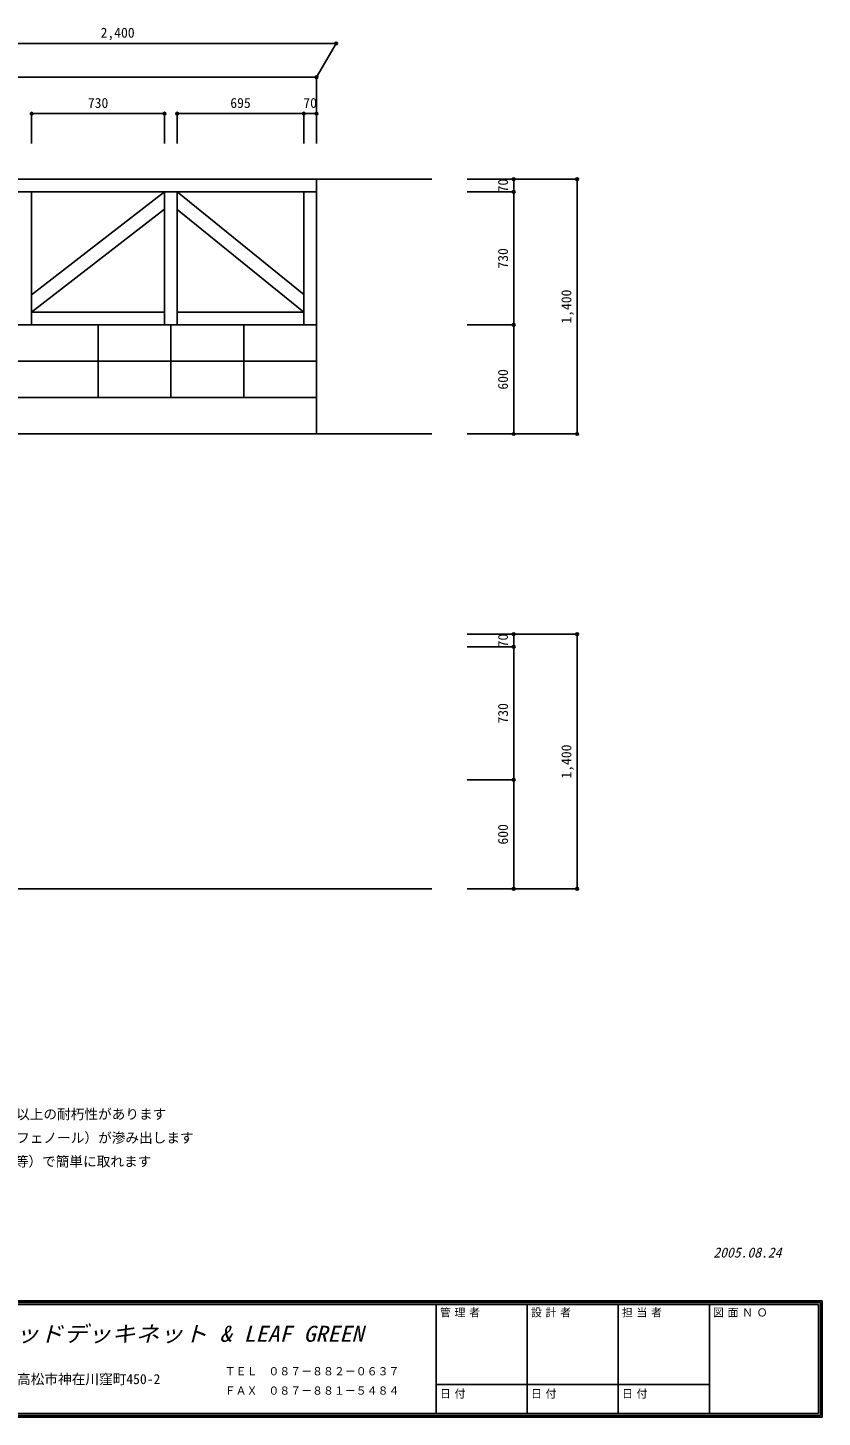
# Model space of a CAD drawing. Units: millimetres at full size, sheet at 1:30. Extents: x -5633 to 5647, y -4119 to 3516.
# Drawn here: x 1283 to 5647, y -4119 to 3516 of the extents above; entities that cross this region are included whole.
import ezdxf
from ezdxf.enums import TextEntityAlignment as Align

# ---------------------------------------------------------------- set-up
doc = ezdxf.new("R2010")
doc.units = ezdxf.units.MM
doc.header["$LTSCALE"] = 30
doc.header["$PDMODE"] = 32
doc.header["$PDSIZE"] = 15
for name, color, linetype in [('0-2_束１', 4, 'Continuous'), ('0-4_根太・大引', 4, 'Continuous'), ('0-6_床板等１', 3, 'Continuous'), ('0-9_文字（デッキ等）', 7, 'Continuous'), ('0-A_境界・築造物', 7, 'Continuous'), ('0-B_補助線', 6, 'Continuous'), ('0-C_寸法（境界・築造物）', 7, 'Continuous'), ('F-B_文字', 4, 'Continuous')]:
    doc.layers.add(name, color=color, linetype=linetype)
doc.styles.add('ＭＳ ゴシック', font='')
doc.styles.get('ＭＳ ゴシック').set_extended_font_data('MS Gothic')

msp = doc.modelspace()

# ---------------------------------------------------------------- linework, layer by layer
at = {"layer": '0-2_束１'}
for p, q in [((-4330.87, 2683.73), (2869.13, 2683.73)), ((2869.13, 2683.73), (2869.13, 2613.73)), ((-4330.87, 2613.73), (2869.13, 2613.73)), ((1234.13, 2613.73), (1304.13, 2613.73)), ((1304.13, 2613.73), (1304.13, 1883.73)), ((2034.13, 2613.73), (2104.13, 2613.73)), ((2034.13, 2613.73), (2034.13, 1883.73)), ((2104.13, 2613.73), (2104.13, 1883.73)), ((2799.13, 2613.73), (2869.13, 2613.73)), ((2799.13, 2613.73), (2799.13, 1883.73)), ((2869.13, 2613.73), (2869.13, 1883.73)), ((1234.13, 1883.73), (1304.13, 1883.73)), ((2034.13, 1883.73), (2104.13, 1883.73)), ((2799.13, 1883.73), (2869.13, 1883.73))]:
    msp.add_line(p, q, dxfattribs=at)
at = {"layer": '0-4_根太・大引'}
for p, q in [((1304.13, 1953.73), (2034.13, 1953.73)), ((1304.13, 1883.73), (1304.13, 1953.73)), ((2034.13, 1953.73), (2034.13, 1883.73)), ((2104.13, 1953.73), (2799.13, 1953.73)), ((2104.13, 1953.73), (2104.13, 1883.73)), ((2799.13, 1953.73), (2799.13, 1883.73)), ((1304.13, 1883.73), (2034.13, 1883.73)), ((2104.13, 1883.73), (2799.13, 1883.73))]:
    msp.add_line(p, q, dxfattribs=at)
at = {"layer": '0-6_床板等１'}
for p, q in [((1304.13, 2048.1), (2034.13, 2613.73)), ((2799.13, 2050.27), (2104.13, 2613.73)), ((2034.13, 2519.36), (1304.13, 1953.73)), ((2104.13, 2517.2), (2799.13, 1953.73))]:
    msp.add_line(p, q, dxfattribs=at)
at = {"layer": '0-A_境界・築造物'}
for p, q in [((2869.13, 2683.73), (2869.13, 1283.73)), ((2869.13, 2683.73), (3503.25, 2683.73)), ((-4330.87, 1883.73), (2869.13, 1883.73)), ((1669.13, 1883.73), (1669.13, 1683.73)), ((2069.13, 1883.73), (2069.13, 1683.73)), ((2469.13, 1883.73), (2469.13, 1683.73)), ((-4330.87, 1683.73), (2869.13, 1683.73)), ((1669.13, 1683.73), (1669.13, 1483.73)), ((2069.13, 1683.73), (2069.13, 1483.73)), ((2469.13, 1683.73), (2469.13, 1483.73)), ((-4330.87, 1483.73), (2869.13, 1483.73)), ((-5235.79, 1283.73), (3503.25, 1283.73)), ((-5235.79, -1216.27), (3503.25, -1216.27))]:
    msp.add_line(p, q, dxfattribs=at)
at = {"layer": '0-C_寸法（境界・築造物）', "color": 4}
for p, q in [((576.52, 3429.9), (2976.52, 3429.9)), ((2976.52, 3429.9), (2869.13, 3243.9)), ((-4330.87, 3243.9), (2869.13, 3243.9)), ((2869.13, 3243.9), (2869.13, 3043.88)), ((1304.13, 3043.88), (1304.13, 2879.17)), ((1304.13, 3043.88), (2034.13, 3043.88)), ((2034.13, 3043.88), (2034.13, 2879.17)), ((2104.13, 3043.88), (2104.13, 2879.17)), ((2104.13, 3043.88), (2799.13, 3043.88)), ((2799.13, 3043.88), (2799.13, 2879.17)), ((2799.13, 3043.88), (2869.13, 3043.88)), ((2869.13, 3043.88), (2869.13, 2879.17)), ((3952.16, 2683.73), (3696.81, 2683.73)), ((3952.16, 2683.73), (3952.16, 2613.73)), ((4300.38, 2683.73), (3952.16, 2683.73)), ((4300.38, 2683.73), (4300.38, 1283.73)), ((3952.16, 2613.73), (3696.81, 2613.73)), ((3952.16, 2613.73), (3952.16, 1883.73)), ((3952.16, 1883.73), (3696.81, 1883.73)), ((3952.16, 1883.73), (3952.16, 1283.73)), ((3952.16, 1283.73), (3696.81, 1283.73)), ((4300.38, 1283.73), (3952.16, 1283.73)), ((3952.16, 183.73), (3696.81, 183.73)), ((3952.16, 183.73), (3952.16, 113.73)), ((4300.38, 183.73), (3952.16, 183.73)), ((4300.38, 183.73), (4300.38, -1216.27)), ((3952.16, 113.73), (3696.81, 113.73)), ((3952.16, 113.73), (3952.16, -616.27)), ((3952.16, -616.27), (3696.81, -616.27)), ((3952.16, -616.27), (3952.16, -1216.27)), ((3952.16, -1216.27), (3696.81, -1216.27)), ((4300.38, -1216.27), (3952.16, -1216.27))]:
    msp.add_line(p, q, dxfattribs=at)
at = {"layer": '0-C_寸法（境界・築造物）'}
for p in [(2976.52, 3429.9), (2869.13, 3243.9), (1304.13, 3043.88), (2034.13, 3043.88), (2104.13, 3043.88), (2799.13, 3043.88), (2869.13, 3043.88), (3952.16, 2683.73), (4300.38, 2683.73), (3952.16, 2613.73), (3952.16, 1883.73), (3952.16, 1283.73), (4300.38, 1283.73), (3952.16, 183.73), (4300.38, 183.73), (3952.16, 113.73), (3952.16, -616.27), (3952.16, -1216.27), (4300.38, -1216.27)]:
    msp.add_point(p, dxfattribs=at)
at = {"layer": 'F-B_文字', "color": 3}
for p, q in [((-5632.95, -3479.44), (5647.05, -3479.44)), ((-5622.95, -3489.44), (5637.05, -3489.44)), ((-5612.95, -3499.44), (5627.05, -3499.44)), ((3527.05, -4099.44), (3527.05, -3499.44)), ((4027.05, -3499.44), (4027.05, -4099.44)), ((4527.05, -4099.44), (4527.05, -3499.44)), ((5027.05, -4099.44), (5027.05, -3499.44)), ((5627.05, -3499.44), (5627.05, -4099.44)), ((5637.05, -4109.44), (5637.05, -3489.44)), ((5647.05, -4119.44), (5647.05, -3479.44)), ((3527.05, -3939.44), (5027.05, -3939.44)), ((-5632.95, -4119.44), (5647.05, -4119.44)), ((-5622.95, -4109.44), (5637.05, -4109.44))]:
    msp.add_line(p, q, dxfattribs=at)
msp.add_lwpolyline([(-5612.95, -3499.44), (-5612.95, -4099.44), (5627.05, -4099.44)], dxfattribs=at)

# ---------------------------------------------------------------- texts
at = {"layer": '0-9_文字（デッキ等）', "style": 'ＭＳ ゴシック'}
for s, p in [('ウリンは、雨ざらしで使用しても50年以上の耐朽性があります', (-56.27, -2497.93)), ('ウリンは当初雨に濡れると樹液（ポリフェノール）が滲み出します', (-56.27, -2627.93)), ('樹液は塩素系洗剤（キッチンハイター等）で簡単に取れます', (-63.66, -2757.93))]:
    msp.add_text(s, height=54.99, dxfattribs=at).set_placement(p, align=Align.BOTTOM_LEFT)
at = {"layer": '0-B_補助線', "color": 7, "style": 'ＭＳ ゴシック', "oblique": 15}
msp.add_text('2005.08.24', height=54.99, dxfattribs=at).set_placement((5048.98, -3258.48), align=Align.BOTTOM_LEFT)
at = {"layer": '0-C_寸法（境界・築造物）', "style": 'ＭＳ ゴシック'}
for s, p in [('2,400', (1682.77, 3444.9)), ('730', (1612.88, 3058.88)), ('695', (2395.38, 3058.88)), ('70', (2796.63, 3058.88))]:
    msp.add_text(s, height=54.99, dxfattribs=at).set_placement(p, align=Align.BOTTOM_LEFT)
for s, p in [('70', (3937.16, 2611.23)), ('730', (3937.16, 2192.48)), ('1,400', (4285.38, 1889.98)), ('600', (3937.16, 1527.48)), ('70', (3937.16, 111.23)), ('730', (3937.16, -307.52)), ('1,400', (4285.38, -610.02)), ('600', (3937.16, -972.52))]:
    msp.add_text(s, height=54.99, rotation=90, dxfattribs=at).set_placement(p, align=Align.BOTTOM_LEFT)
at = {"layer": 'F-B_文字', "style": 'ＭＳ ゴシック'}
for s, p in [('管', (3547.05, -3579.44)), ('理', (3627.05, -3579.44)), ('者', (3707.05, -3579.44)), ('設', (4047.05, -3579.44)), ('計', (4127.05, -3579.44)), ('者', (4207.05, -3579.44)), ('担', (4547.05, -3579.44)), ('当', (4627.05, -3579.44)), ('者', (4707.05, -3579.44)), ('図', (5047.05, -3579.44)), ('面', (5127.05, -3579.44)), ('Ｎ', (5207.05, -3579.44)), ('Ｏ', (5287.05, -3579.44)), ('ＴＥＬ\u3000０８７－８８２－０６３７', (2364.52, -3902.48)), ('ＦＡＸ\u3000０８７－８８１－５４８４', (2364.52, -4008.97)), ('日', (3547.05, -4025.44)), ('付', (3627.05, -4025.44)), ('日', (4047.05, -4025.44)), ('付', (4127.05, -4025.44)), ('日', (4547.05, -4025.44)), ('付', (4627.05, -4025.44))]:
    msp.add_text(s, height=43.99, dxfattribs=at).set_placement(p, align=Align.BOTTOM_LEFT)
at = {"layer": 'F-B_文字', "color": 2, "style": 'ＭＳ ゴシック', "oblique": 15, "width": 1.1}
msp.add_text('ウッドデッキネット & LEAF GREEN', height=87.98, dxfattribs=at).set_placement((1082.46, -3731.42), align=Align.BOTTOM_LEFT)
at = {"layer": 'F-B_文字', "color": 7, "style": 'ＭＳ ゴシック'}
msp.add_text('香川県高松市神在川窪町450-2', height=54.99, dxfattribs=at).set_placement((998.99, -3953.99), align=Align.BOTTOM_LEFT)

doc.saveas('drawing.dxf')
